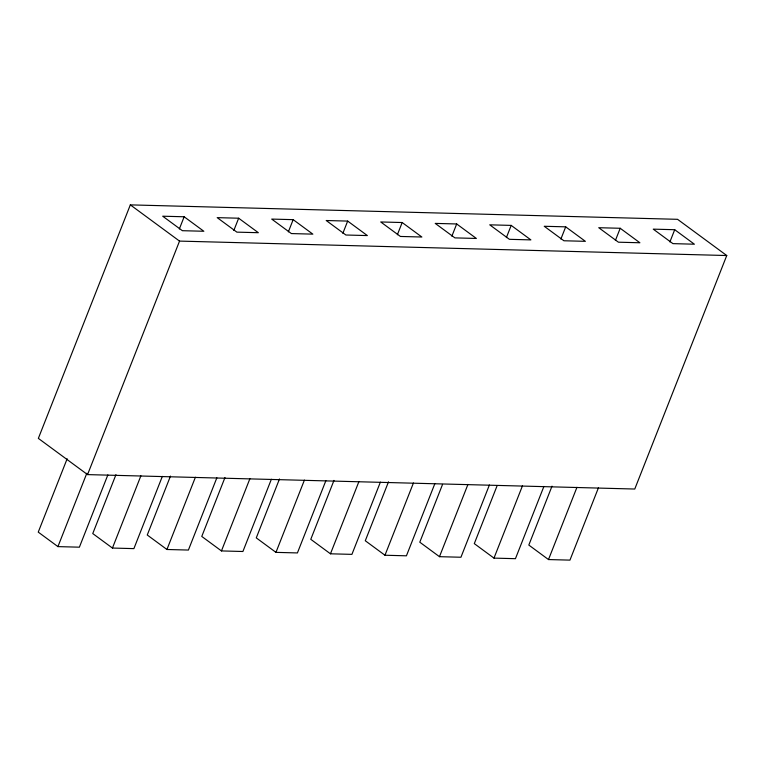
<?xml version="1.0" encoding="UTF-8"?>
<svg xmlns="http://www.w3.org/2000/svg" width="765" height="765" viewBox="0 0 765 765"><rect width="100%" height="100%" fill="white"/><g stroke="black" fill="none" stroke-linecap="round" stroke-linejoin="round"><path stroke-width="1.15" d="M130.337 204.877L38.355 438.383L87.554 474.606L634.768 489.036L726.75 255.529L677.551 219.316L130.337 204.877L179.536 241.099L726.75 255.529M67.148 458.761L38.25 532.124L57.93 546.612L79.388 547.185L107.846 474.931M179.335 229.003L184.155 216.772L203.834 231.26L182.376 230.695L162.696 216.208L184.155 216.772M57.93 546.612L86.828 473.258M87.554 474.606L179.536 241.099M115.964 474.654L92.756 533.568L112.436 548.056L133.894 548.62L162.352 476.366M233.841 230.447L238.661 218.216L258.341 232.703L236.882 232.139L217.203 217.643L238.661 218.216M112.436 548.056L140.894 475.801M170.471 476.088L147.263 535.003L166.942 549.49L188.4 550.054L216.858 477.809M288.348 231.881L293.167 219.651L312.847 234.138L291.389 233.574L271.709 219.086L293.167 219.651M166.942 549.49L195.4 477.236M224.977 477.532L201.769 536.437L221.448 550.924L242.907 551.498L271.374 479.244M342.854 233.315L347.673 221.085L367.353 235.572L345.895 235.008L326.215 220.521L347.673 221.085M221.448 550.924L249.906 478.68M279.483 478.966L256.275 537.881L275.955 552.368L297.413 552.932L325.88 480.678M397.36 234.759L402.18 222.529L421.859 237.016L400.401 236.452L380.721 221.965L402.18 222.529M275.955 552.368L304.413 480.114M333.989 480.401L310.781 539.315L330.461 553.803L351.919 554.367L380.387 482.122M451.866 236.194L456.686 223.963L476.366 238.451L454.907 237.886L435.228 223.399L456.686 223.963M330.461 553.803L358.928 481.558M388.496 481.845L365.288 540.75L384.967 555.237L406.425 555.811L434.893 483.557M506.373 237.628L511.192 225.398L530.872 239.894L509.414 239.321L489.734 224.834L511.192 225.398M384.967 555.237L413.435 482.992M442.562 484.388L419.794 542.194L439.473 556.681L460.941 557.245L489.399 484.991M560.879 239.072L565.698 226.842L585.378 241.329L563.92 240.765L544.24 226.277L565.698 226.842M439.473 556.681L467.941 484.427M497.068 485.832L474.3 543.628L493.98 558.115L515.447 558.68L543.905 486.435M615.385 240.506L620.205 228.276L639.884 242.763L618.426 242.199L598.746 227.712L620.205 228.276M493.98 558.115L522.447 485.871M552.014 486.158L528.816 545.062L548.495 559.559L569.954 560.123L598.412 487.869M669.891 241.95L674.711 229.71L694.39 244.207L672.932 243.633L653.253 229.146L674.711 229.71M548.495 559.559L576.953 487.305"/></g></svg>
